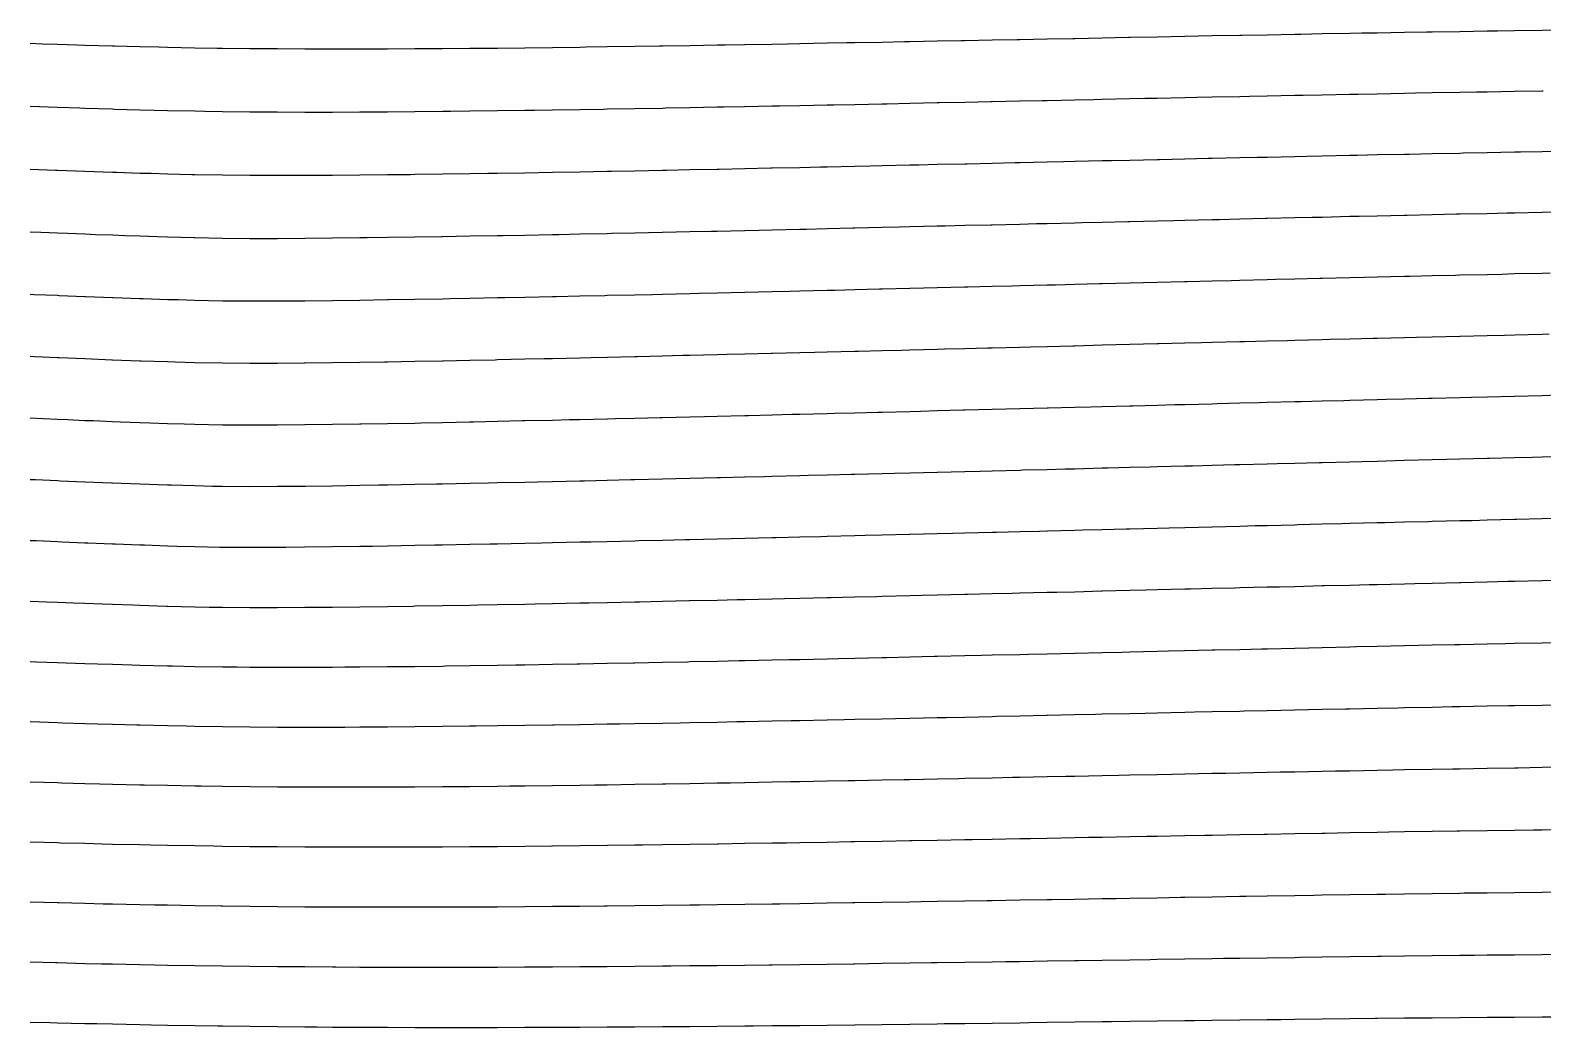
# Model space of a CAD drawing. Header units: metres. Extents: x 228 to 3387, y 40 to 163.
# Drawn here: x 1853.2 to 2027.1, y 45.4 to 160 of the extents above; entities that cross this region are included whole.
import ezdxf

# ---------------------------------------------------------------- set-up
doc = ezdxf.new("R2010")
doc.units = ezdxf.units.M
for name, color, linetype in [('Contour_Level_10', 7, 'Continuous'), ('Contour_Level_11', 7, 'Continuous'), ('Contour_Level_12', 7, 'Continuous'), ('Contour_Level_13', 7, 'Continuous'), ('Contour_Level_14', 7, 'Continuous'), ('Contour_Level_15', 7, 'Continuous'), ('Contour_Level_16', 7, 'Continuous'), ('Contour_Level_17', 7, 'Continuous'), ('Contour_Level_18', 7, 'Continuous'), ('Contour_Level_19', 7, 'Continuous'), ('Contour_Level_20', 7, 'Continuous'), ('Contour_Level_21', 7, 'Continuous'), ('Contour_Level_5', 7, 'Continuous'), ('Contour_Level_6', 7, 'Continuous'), ('Contour_Level_7', 7, 'Continuous'), ('Contour_Level_8', 7, 'Continuous'), ('Contour_Level_9', 7, 'Continuous')]:
    doc.layers.add(name, color=color, linetype=linetype)

msp = doc.modelspace()

# ---------------------------------------------------------------- linework, layer by layer
at = {"layer": 'Contour_Level_10'}
msp.add_lwpolyline([(2027.86, 125.08), (2027.04, 125.06), (2023.88, 124.98), (2022.71, 124.95), (2020.72, 124.91), (2017.63, 124.83), (2017.56, 124.83), (2014.4, 124.75), (2012.6, 124.71), (2011.23, 124.67), (2008.07, 124.6), (2007.62, 124.59), (2004.91, 124.52), (2002.66, 124.46), (2001.75, 124.44), (1998.59, 124.36), (1997.72, 124.34), (1995.42, 124.28), (1992.8, 124.22), (1992.26, 124.2), (1989.1, 124.12), (1987.88, 124.09), (1985.94, 124.04), (1982.96, 123.97), (1982.78, 123.97), (1979.62, 123.89), (1978.05, 123.85), (1976.45, 123.81), (1973.29, 123.73), (1973.13, 123.72), (1970.13, 123.65), (1968.21, 123.6), (1966.97, 123.57), (1963.81, 123.49), (1963.28, 123.48), (1960.65, 123.41), (1958.34, 123.35), (1957.48, 123.33), (1954.32, 123.25), (1953.38, 123.23), (1951.16, 123.18), (1948.41, 123.11), (1948, 123.1), (1944.84, 123.02), (1943.41, 122.98), (1941.67, 122.94), (1938.51, 122.87), (1938.38, 122.86), (1935.35, 122.79), (1933.31, 122.74), (1932.19, 122.71), (1929.03, 122.64), (1928.18, 122.62), (1925.87, 122.56), (1922.99, 122.49), (1922.7, 122.49), (1919.54, 122.41), (1917.7, 122.37), (1916.38, 122.34), (1913.22, 122.27), (1912.27, 122.25), (1910.06, 122.2), (1906.9, 122.13), (1906.64, 122.12), (1903.73, 122.06), (1900.66, 122), (1900.57, 122), (1897.41, 121.94), (1894.25, 121.88), (1893.94, 121.88), (1891.09, 121.83), (1887.92, 121.79), (1884.76, 121.75), (1884.67, 121.75), (1881.6, 121.73), (1878.44, 121.73), (1875.28, 121.75), (1875.27, 121.75), (1872.12, 121.81), (1869.84, 121.88), (1868.95, 121.9), (1865.93, 122), (1865.79, 122), (1862.63, 122.12), (1862.57, 122.12), (1859.47, 122.25), (1859.46, 122.25), (1856.52, 122.37), (1856.31, 122.38), (1853.69, 122.49), (1853.15, 122.52)], dxfattribs=at)
at = {"layer": 'Contour_Level_11'}
msp.add_lwpolyline([(2028.82, 118.06), (2027.04, 118.02), (2023.88, 117.94), (2023.83, 117.94), (2020.72, 117.86), (2018.9, 117.81), (2017.56, 117.78), (2014.4, 117.7), (2013.99, 117.69), (2011.23, 117.62), (2009.11, 117.57), (2008.07, 117.54), (2004.91, 117.46), (2004.24, 117.44), (2001.75, 117.38), (1999.38, 117.32), (1998.59, 117.3), (1995.42, 117.22), (1994.52, 117.2), (1992.26, 117.14), (1989.67, 117.08), (1989.1, 117.06), (1985.94, 116.98), (1984.82, 116.95), (1982.78, 116.9), (1979.97, 116.83), (1979.62, 116.82), (1976.45, 116.74), (1975.11, 116.71), (1973.29, 116.66), (1970.24, 116.58), (1970.13, 116.58), (1966.97, 116.5), (1965.36, 116.46), (1963.81, 116.42), (1960.65, 116.34), (1960.48, 116.34), (1957.48, 116.26), (1955.58, 116.21), (1954.32, 116.18), (1951.16, 116.1), (1950.66, 116.09), (1948, 116.02), (1945.72, 115.97), (1944.84, 115.95), (1941.67, 115.87), (1940.75, 115.84), (1938.51, 115.79), (1935.76, 115.72), (1935.35, 115.71), (1932.19, 115.63), (1930.72, 115.6), (1929.03, 115.56), (1925.87, 115.48), (1925.63, 115.47), (1922.7, 115.4), (1920.46, 115.35), (1919.54, 115.33), (1916.38, 115.26), (1915.19, 115.23), (1913.22, 115.18), (1910.06, 115.11), (1909.79, 115.11), (1906.9, 115.04), (1904.15, 114.98), (1903.73, 114.97), (1900.57, 114.91), (1898.11, 114.86), (1897.41, 114.84), (1894.25, 114.79), (1891.23, 114.74), (1891.09, 114.73), (1887.92, 114.69), (1884.76, 114.65), (1881.6, 114.62), (1878.44, 114.62), (1875.28, 114.64), (1872.12, 114.7), (1870.89, 114.74), (1868.95, 114.79), (1866.94, 114.86), (1865.79, 114.9), (1863.55, 114.98), (1862.63, 115.02), (1860.44, 115.11), (1859.47, 115.14), (1857.5, 115.23), (1856.31, 115.28), (1854.66, 115.35), (1853.15, 115.42)], dxfattribs=at)
at = {"layer": 'Contour_Level_12'}
msp.add_lwpolyline([(2030.2, 111.02), (2027.04, 110.95), (2025.95, 110.92), (2023.88, 110.87), (2020.99, 110.8), (2020.72, 110.79), (2017.56, 110.71), (2016.07, 110.67), (2014.4, 110.63), (2011.23, 110.55), (2011.17, 110.55), (2008.07, 110.47), (2006.29, 110.43), (2004.91, 110.39), (2001.75, 110.31), (2001.42, 110.3), (1998.59, 110.23), (1996.56, 110.18), (1995.42, 110.15), (1992.26, 110.07), (1991.7, 110.06), (1989.1, 109.99), (1986.84, 109.93), (1985.94, 109.91), (1982.78, 109.83), (1981.97, 109.81), (1979.62, 109.75), (1977.1, 109.69), (1976.45, 109.67), (1973.29, 109.59), (1972.22, 109.56), (1970.13, 109.51), (1967.33, 109.44), (1966.97, 109.43), (1963.81, 109.35), (1962.43, 109.32), (1960.65, 109.27), (1957.51, 109.2), (1957.48, 109.19), (1954.32, 109.12), (1952.57, 109.07), (1951.16, 109.04), (1948, 108.96), (1947.62, 108.95), (1944.84, 108.88), (1942.63, 108.83), (1941.67, 108.8), (1938.51, 108.72), (1937.61, 108.7), (1935.35, 108.65), (1932.54, 108.58), (1932.19, 108.57), (1929.03, 108.49), (1927.42, 108.46), (1925.87, 108.42), (1922.7, 108.34), (1922.23, 108.33), (1919.54, 108.27), (1916.93, 108.21), (1916.38, 108.2), (1913.22, 108.13), (1911.5, 108.09), (1910.06, 108.05), (1906.9, 107.99), (1905.86, 107.96), (1903.73, 107.92), (1900.57, 107.85), (1899.89, 107.84), (1897.41, 107.79), (1894.25, 107.73), (1893.28, 107.72), (1891.09, 107.68), (1887.92, 107.63), (1884.84, 107.59), (1884.76, 107.59), (1881.6, 107.57), (1878.44, 107.55), (1875.28, 107.57), (1874.15, 107.59), (1872.12, 107.64), (1869.39, 107.72), (1868.95, 107.73), (1865.79, 107.84), (1865.77, 107.84), (1862.63, 107.96), (1862.54, 107.96), (1859.51, 108.09), (1859.47, 108.09), (1856.61, 108.21), (1856.31, 108.22), (1853.79, 108.33), (1853.15, 108.36)], dxfattribs=at)
at = {"layer": 'Contour_Level_13'}
msp.add_lwpolyline([(2029.3, 103.9), (2027.04, 103.85), (2024.11, 103.78), (2023.88, 103.77), (2020.72, 103.7), (2019.01, 103.65), (2017.56, 103.62), (2014.4, 103.54), (2013.96, 103.53), (2011.23, 103.46), (2008.95, 103.41), (2008.07, 103.39), (2004.91, 103.31), (2003.97, 103.29), (2001.75, 103.23), (1999, 103.16), (1998.59, 103.15), (1995.42, 103.07), (1994.05, 103.04), (1992.26, 102.99), (1989.1, 102.92), (1989.1, 102.92), (1985.94, 102.84), (1984.15, 102.79), (1982.78, 102.76), (1979.62, 102.68), (1979.19, 102.67), (1976.45, 102.6), (1974.23, 102.55), (1973.29, 102.52), (1970.13, 102.44), (1969.26, 102.42), (1966.97, 102.37), (1964.28, 102.3), (1963.81, 102.29), (1960.65, 102.21), (1959.28, 102.18), (1957.48, 102.13), (1954.32, 102.06), (1954.25, 102.05), (1951.16, 101.98), (1949.19, 101.93), (1948, 101.9), (1944.84, 101.83), (1944.1, 101.81), (1941.67, 101.75), (1938.97, 101.68), (1938.51, 101.67), (1935.35, 101.6), (1933.77, 101.56), (1932.19, 101.52), (1929.03, 101.45), (1928.51, 101.44), (1925.87, 101.38), (1923.15, 101.32), (1922.7, 101.31), (1919.54, 101.23), (1917.66, 101.19), (1916.38, 101.16), (1913.22, 101.1), (1911.99, 101.07), (1910.06, 101.03), (1906.9, 100.96), (1906.06, 100.95), (1903.73, 100.9), (1900.57, 100.84), (1899.71, 100.82), (1897.41, 100.78), (1894.25, 100.73), (1892.54, 100.7), (1891.09, 100.68), (1887.92, 100.63), (1884.76, 100.6), (1882.57, 100.58), (1881.6, 100.57), (1878.44, 100.56), (1875.28, 100.57), (1874.99, 100.58), (1872.12, 100.64), (1870.05, 100.7), (1868.95, 100.73), (1866.3, 100.82), (1865.79, 100.84), (1862.95, 100.95), (1862.63, 100.96), (1859.81, 101.07), (1859.47, 101.08), (1856.81, 101.19), (1856.31, 101.21), (1853.9, 101.32), (1853.15, 101.35)], dxfattribs=at)
at = {"layer": 'Contour_Level_14'}
msp.add_lwpolyline([(2028.68, 96.76), (2027.04, 96.72), (2023.88, 96.65), (2023.11, 96.64), (2020.72, 96.58), (2017.7, 96.51), (2017.56, 96.51), (2014.4, 96.44), (2012.4, 96.39), (2011.23, 96.36), (2008.07, 96.29), (2007.17, 96.27), (2004.91, 96.21), (2001.99, 96.14), (2001.75, 96.14), (1998.59, 96.06), (1996.84, 96.02), (1995.42, 95.99), (1992.26, 95.91), (1991.71, 95.9), (1989.1, 95.84), (1986.59, 95.77), (1985.94, 95.76), (1982.78, 95.68), (1981.48, 95.65), (1979.62, 95.61), (1976.45, 95.53), (1976.37, 95.53), (1973.29, 95.45), (1971.25, 95.41), (1970.13, 95.38), (1966.97, 95.3), (1966.11, 95.28), (1963.81, 95.23), (1960.95, 95.16), (1960.65, 95.15), (1957.48, 95.08), (1955.76, 95.04), (1954.32, 95), (1951.16, 94.93), (1950.53, 94.91), (1948, 94.85), (1945.25, 94.79), (1944.84, 94.78), (1941.67, 94.71), (1939.9, 94.67), (1938.51, 94.63), (1935.35, 94.56), (1934.48, 94.54), (1932.19, 94.49), (1929.03, 94.42), (1928.95, 94.42), (1925.87, 94.35), (1923.28, 94.3), (1922.7, 94.29), (1919.54, 94.22), (1917.4, 94.17), (1916.38, 94.15), (1913.22, 94.09), (1911.25, 94.05), (1910.06, 94.03), (1906.9, 93.97), (1904.64, 93.93), (1903.73, 93.91), (1900.57, 93.86), (1897.41, 93.81), (1897.23, 93.8), (1894.25, 93.76), (1891.09, 93.72), (1887.92, 93.68), (1887.56, 93.68), (1884.76, 93.66), (1881.6, 93.64), (1878.44, 93.63), (1875.28, 93.65), (1873.77, 93.68), (1872.12, 93.72), (1868.95, 93.8), (1868.85, 93.8), (1865.79, 93.9), (1864.98, 93.93), (1862.63, 94.01), (1861.47, 94.05), (1859.47, 94.12), (1858.17, 94.17), (1856.31, 94.25), (1855.03, 94.3), (1853.15, 94.37)], dxfattribs=at)
at = {"layer": 'Contour_Level_15'}
msp.add_lwpolyline([(2029, 89.62), (2027.04, 89.58), (2023.88, 89.52), (2022.83, 89.5), (2020.72, 89.45), (2017.56, 89.39), (2016.95, 89.37), (2014.4, 89.32), (2011.26, 89.25), (2011.23, 89.25), (2008.07, 89.18), (2005.7, 89.13), (2004.91, 89.11), (2001.75, 89.04), (2000.23, 89), (1998.59, 88.97), (1995.42, 88.89), (1994.81, 88.88), (1992.26, 88.82), (1989.42, 88.76), (1989.1, 88.75), (1985.94, 88.68), (1984.06, 88.63), (1982.78, 88.6), (1979.62, 88.53), (1978.71, 88.51), (1976.45, 88.46), (1973.36, 88.39), (1973.29, 88.39), (1970.13, 88.31), (1967.99, 88.26), (1966.97, 88.24), (1963.81, 88.17), (1962.59, 88.14), (1960.65, 88.1), (1957.48, 88.03), (1957.16, 88.02), (1954.32, 87.95), (1951.68, 87.89), (1951.16, 87.88), (1948, 87.81), (1946.12, 87.77), (1944.84, 87.74), (1941.67, 87.67), (1940.47, 87.65), (1938.51, 87.61), (1935.35, 87.54), (1934.7, 87.53), (1932.19, 87.47), (1929.03, 87.41), (1928.76, 87.4), (1925.87, 87.34), (1922.7, 87.28), (1922.6, 87.28), (1919.54, 87.22), (1916.38, 87.16), (1916.08, 87.16), (1913.22, 87.1), (1910.06, 87.05), (1909.02, 87.03), (1906.9, 87), (1903.73, 86.95), (1900.93, 86.91), (1900.57, 86.9), (1897.41, 86.86), (1894.25, 86.83), (1891.09, 86.8), (1889.34, 86.79), (1887.92, 86.78), (1884.76, 86.76), (1881.6, 86.76), (1878.44, 86.77), (1876.97, 86.79), (1875.28, 86.8), (1872.12, 86.85), (1869.52, 86.91), (1868.95, 86.92), (1865.79, 87.01), (1864.87, 87.03), (1862.63, 87.1), (1860.91, 87.16), (1859.47, 87.2), (1857.3, 87.28), (1856.31, 87.31), (1853.91, 87.4), (1853.15, 87.43)], dxfattribs=at)
at = {"layer": 'Contour_Level_16'}
msp.add_lwpolyline([(2030.2, 82.48), (2027.04, 82.42), (2023.88, 82.37), (2023.21, 82.35), (2020.72, 82.31), (2017.56, 82.25), (2016.67, 82.23), (2014.4, 82.19), (2011.23, 82.12), (2010.45, 82.11), (2008.07, 82.06), (2004.91, 81.99), (2004.44, 81.98), (2001.75, 81.93), (1998.59, 81.86), (1998.57, 81.86), (1995.42, 81.8), (1992.79, 81.74), (1992.26, 81.73), (1989.1, 81.66), (1987.07, 81.62), (1985.94, 81.59), (1982.78, 81.52), (1981.38, 81.49), (1979.62, 81.45), (1976.45, 81.39), (1975.7, 81.37), (1973.29, 81.32), (1970.13, 81.25), (1970.01, 81.25), (1966.97, 81.18), (1964.3, 81.12), (1963.81, 81.11), (1960.65, 81.04), (1958.53, 81), (1957.48, 80.98), (1954.32, 80.91), (1952.7, 80.88), (1951.16, 80.84), (1948, 80.78), (1946.77, 80.75), (1944.84, 80.71), (1941.67, 80.65), (1940.7, 80.63), (1938.51, 80.59), (1935.35, 80.53), (1934.44, 80.51), (1932.19, 80.46), (1929.03, 80.4), (1927.91, 80.38), (1925.87, 80.35), (1922.7, 80.29), (1920.97, 80.26), (1919.54, 80.24), (1916.38, 80.18), (1913.38, 80.14), (1913.22, 80.14), (1910.06, 80.09), (1906.9, 80.05), (1904.43, 80.02), (1903.73, 80.01), (1900.57, 79.97), (1897.41, 79.94), (1894.25, 79.92), (1891.09, 79.9), (1889.34, 79.89), (1887.92, 79.89), (1884.76, 79.89), (1882.51, 79.89), (1881.6, 79.89), (1878.44, 79.92), (1875.28, 79.95), (1872.12, 80), (1871.12, 80.02), (1868.95, 80.06), (1865.79, 80.13), (1865.43, 80.14), (1862.63, 80.21), (1860.92, 80.26), (1859.47, 80.3), (1856.9, 80.38), (1856.31, 80.4), (1853.21, 80.51), (1853.15, 80.51)], dxfattribs=at)
at = {"layer": 'Contour_Level_17'}
msp.add_lwpolyline([(2030.2, 75.3), (2027.04, 75.26), (2024.26, 75.21), (2023.88, 75.21), (2020.72, 75.16), (2017.56, 75.1), (2016.79, 75.09), (2014.4, 75.05), (2011.23, 74.99), (2009.87, 74.97), (2008.07, 74.93), (2004.91, 74.87), (2003.28, 74.84), (2001.75, 74.81), (1998.59, 74.75), (1996.9, 74.72), (1995.42, 74.69), (1992.26, 74.63), (1990.66, 74.6), (1989.1, 74.57), (1985.94, 74.5), (1984.5, 74.47), (1982.78, 74.44), (1979.62, 74.38), (1978.38, 74.35), (1976.45, 74.31), (1973.29, 74.25), (1972.27, 74.23), (1970.13, 74.19), (1966.97, 74.12), (1966.14, 74.11), (1963.81, 74.06), (1960.65, 74), (1959.95, 73.98), (1957.48, 73.93), (1954.32, 73.87), (1953.66, 73.86), (1951.16, 73.81), (1948, 73.75), (1947.23, 73.74), (1944.84, 73.69), (1941.67, 73.63), (1940.6, 73.61), (1938.51, 73.57), (1935.35, 73.52), (1933.66, 73.49), (1932.19, 73.46), (1929.03, 73.41), (1926.28, 73.37), (1925.87, 73.36), (1922.7, 73.31), (1919.54, 73.26), (1918.1, 73.24), (1916.38, 73.22), (1913.22, 73.18), (1910.06, 73.14), (1908.33, 73.12), (1906.9, 73.1), (1903.73, 73.07), (1900.57, 73.05), (1897.41, 73.03), (1894.25, 73.01), (1891.09, 73), (1887.92, 73), (1884.76, 73.01), (1881.6, 73.02), (1878.44, 73.05), (1875.28, 73.08), (1872.85, 73.12), (1872.12, 73.13), (1868.95, 73.19), (1866.26, 73.24), (1865.79, 73.25), (1862.63, 73.33), (1861.18, 73.37), (1859.47, 73.41), (1856.76, 73.49), (1856.31, 73.5), (1853.15, 73.6)], dxfattribs=at)
at = {"layer": 'Contour_Level_18'}
msp.add_lwpolyline([(2030.2, 68.12), (2027.04, 68.08), (2026.1, 68.07), (2023.88, 68.04), (2020.72, 68), (2017.56, 67.95), (2017.26, 67.95), (2014.4, 67.91), (2011.23, 67.86), (2009.42, 67.83), (2008.07, 67.8), (2004.91, 67.75), (2002.09, 67.7), (2001.75, 67.7), (1998.59, 67.64), (1995.42, 67.59), (1995.09, 67.58), (1992.26, 67.53), (1989.1, 67.47), (1988.27, 67.46), (1985.94, 67.41), (1982.78, 67.36), (1981.56, 67.33), (1979.62, 67.3), (1976.45, 67.24), (1974.89, 67.21), (1973.29, 67.18), (1970.13, 67.12), (1968.22, 67.09), (1966.97, 67.06), (1963.81, 67.01), (1961.48, 66.96), (1960.65, 66.95), (1957.48, 66.89), (1954.61, 66.84), (1954.32, 66.84), (1951.16, 66.78), (1948, 66.73), (1947.55, 66.72), (1944.84, 66.67), (1941.67, 66.62), (1940.16, 66.59), (1938.51, 66.57), (1935.35, 66.52), (1932.31, 66.47), (1932.19, 66.47), (1929.03, 66.42), (1925.87, 66.38), (1923.59, 66.35), (1922.7, 66.34), (1919.54, 66.3), (1916.38, 66.26), (1913.22, 66.23), (1913.16, 66.23), (1910.06, 66.2), (1906.9, 66.17), (1903.73, 66.15), (1900.57, 66.13), (1897.41, 66.11), (1894.25, 66.11), (1891.09, 66.11), (1887.92, 66.11), (1884.76, 66.12), (1881.6, 66.15), (1878.44, 66.17), (1875.28, 66.21), (1874.29, 66.23), (1872.12, 66.26), (1868.95, 66.31), (1867.02, 66.35), (1865.79, 66.37), (1862.63, 66.44), (1861.44, 66.47), (1859.47, 66.52), (1856.66, 66.59), (1856.31, 66.6), (1853.15, 66.69)], dxfattribs=at)
at = {"layer": 'Contour_Level_19'}
msp.add_lwpolyline([(2028.99, 60.93), (2027.04, 60.91), (2023.88, 60.88), (2020.72, 60.84), (2018.09, 60.81), (2017.56, 60.8), (2014.4, 60.76), (2011.23, 60.72), (2009.02, 60.68), (2008.07, 60.67), (2004.91, 60.62), (2001.75, 60.58), (2000.78, 60.56), (1998.59, 60.53), (1995.42, 60.48), (1992.99, 60.44), (1992.26, 60.43), (1989.1, 60.38), (1985.94, 60.32), (1985.45, 60.32), (1982.78, 60.27), (1979.62, 60.22), (1978.05, 60.19), (1976.45, 60.17), (1973.29, 60.11), (1970.67, 60.07), (1970.13, 60.06), (1966.97, 60.01), (1963.81, 59.96), (1963.23, 59.95), (1960.65, 59.9), (1957.48, 59.85), (1955.63, 59.82), (1954.32, 59.8), (1951.16, 59.75), (1948, 59.7), (1947.74, 59.7), (1944.84, 59.66), (1941.67, 59.61), (1939.37, 59.58), (1938.51, 59.56), (1935.35, 59.52), (1932.19, 59.48), (1930.16, 59.45), (1929.03, 59.44), (1925.87, 59.4), (1922.7, 59.37), (1919.54, 59.33), (1919.22, 59.33), (1916.38, 59.3), (1913.22, 59.28), (1910.06, 59.25), (1906.9, 59.23), (1903.73, 59.22), (1900.57, 59.21), (1900.35, 59.21), (1897.41, 59.2), (1894.25, 59.2), (1891.09, 59.21), (1890.68, 59.21), (1887.92, 59.22), (1884.76, 59.23), (1881.6, 59.26), (1878.44, 59.29), (1875.28, 59.33), (1875.09, 59.33), (1872.12, 59.37), (1868.95, 59.43), (1867.47, 59.45), (1865.79, 59.49), (1862.63, 59.55), (1861.55, 59.58), (1859.47, 59.62), (1856.47, 59.7), (1856.31, 59.7), (1853.15, 59.79)], dxfattribs=at)
at = {"layer": 'Contour_Level_20'}
msp.add_lwpolyline([(2030.2, 53.77), (2027.04, 53.74), (2023.88, 53.71), (2020.72, 53.68), (2019.27, 53.67), (2017.56, 53.65), (2014.4, 53.61), (2011.23, 53.58), (2008.54, 53.54), (2008.07, 53.54), (2004.91, 53.5), (2001.75, 53.46), (1999.15, 53.42), (1998.59, 53.41), (1995.42, 53.37), (1992.26, 53.32), (1990.4, 53.3), (1989.1, 53.28), (1985.94, 53.23), (1982.78, 53.19), (1981.97, 53.17), (1979.62, 53.14), (1976.45, 53.09), (1973.68, 53.05), (1973.29, 53.05), (1970.13, 53), (1966.97, 52.95), (1965.34, 52.93), (1963.81, 52.91), (1960.65, 52.86), (1957.48, 52.81), (1956.81, 52.8), (1954.32, 52.77), (1951.16, 52.73), (1948, 52.68), (1947.87, 52.68), (1944.84, 52.64), (1941.67, 52.6), (1938.51, 52.56), (1938.15, 52.56), (1935.35, 52.53), (1932.19, 52.49), (1929.03, 52.46), (1926.85, 52.44), (1925.87, 52.43), (1922.7, 52.4), (1919.54, 52.37), (1916.38, 52.35), (1913.22, 52.33), (1910.31, 52.31), (1910.06, 52.31), (1906.9, 52.3), (1903.73, 52.29), (1900.57, 52.28), (1897.41, 52.28), (1894.25, 52.29), (1891.09, 52.3), (1888.33, 52.31), (1887.92, 52.31), (1884.76, 52.34), (1881.6, 52.36), (1878.44, 52.4), (1875.28, 52.43), (1875.23, 52.44), (1872.12, 52.48), (1868.95, 52.53), (1867.51, 52.56), (1865.79, 52.59), (1862.63, 52.65), (1861.37, 52.68), (1859.47, 52.72), (1856.31, 52.8), (1856.08, 52.8), (1853.15, 52.88)], dxfattribs=at)
at = {"layer": 'Contour_Level_21'}
msp.add_lwpolyline([(2030.2, 46.59), (2027.04, 46.57), (2023.88, 46.55), (2020.82, 46.53), (2020.72, 46.52), (2017.56, 46.5), (2014.4, 46.47), (2011.23, 46.44), (2008.07, 46.4), (2007.84, 46.4), (2004.91, 46.37), (2001.75, 46.33), (1998.59, 46.3), (1997.02, 46.28), (1995.42, 46.26), (1992.26, 46.22), (1989.1, 46.18), (1987.07, 46.16), (1985.94, 46.14), (1982.78, 46.1), (1979.62, 46.06), (1977.51, 46.03), (1976.45, 46.02), (1973.29, 45.98), (1970.13, 45.94), (1968.01, 45.91), (1966.97, 45.9), (1963.81, 45.86), (1960.65, 45.82), (1958.28, 45.79), (1957.48, 45.78), (1954.32, 45.74), (1951.16, 45.7), (1948, 45.66), (1947.97, 45.66), (1944.84, 45.63), (1941.67, 45.59), (1938.51, 45.56), (1936.34, 45.54), (1935.35, 45.53), (1932.19, 45.5), (1929.03, 45.47), (1925.87, 45.45), (1922.7, 45.43), (1921.12, 45.42), (1919.54, 45.41), (1916.38, 45.39), (1913.22, 45.38), (1910.06, 45.37), (1906.9, 45.36), (1903.73, 45.36), (1900.57, 45.36), (1897.41, 45.36), (1894.25, 45.37), (1891.09, 45.38), (1887.92, 45.4), (1886.17, 45.42), (1884.76, 45.43), (1881.6, 45.46), (1878.44, 45.49), (1875.28, 45.53), (1874.75, 45.54), (1872.12, 45.58), (1868.95, 45.63), (1867.08, 45.66), (1865.79, 45.69), (1862.63, 45.75), (1860.85, 45.79), (1859.47, 45.82), (1856.31, 45.89), (1855.44, 45.91), (1853.15, 45.97)], dxfattribs=at)
at = {"layer": 'Contour_Level_5'}
msp.add_lwpolyline([(2030.2, 160.03), (2027.04, 159.99), (2023.88, 159.95), (2021.91, 159.92), (2020.72, 159.91), (2017.56, 159.86), (2014.4, 159.81), (2013.74, 159.8), (2011.23, 159.76), (2008.07, 159.71), (2006.3, 159.68), (2004.91, 159.65), (2001.75, 159.6), (1999.28, 159.55), (1998.59, 159.54), (1995.42, 159.48), (1992.52, 159.43), (1992.26, 159.42), (1989.1, 159.37), (1985.94, 159.31), (1985.94, 159.31), (1982.78, 159.25), (1979.62, 159.19), (1979.47, 159.18), (1976.45, 159.13), (1973.29, 159.06), (1973.06, 159.06), (1970.13, 159), (1966.97, 158.94), (1966.66, 158.94), (1963.81, 158.88), (1960.65, 158.82), (1960.23, 158.81), (1957.48, 158.76), (1954.32, 158.7), (1953.72, 158.69), (1951.16, 158.64), (1948, 158.58), (1947.1, 158.57), (1944.84, 158.53), (1941.67, 158.47), (1940.27, 158.44), (1938.51, 158.41), (1935.35, 158.36), (1933.15, 158.32), (1932.19, 158.31), (1929.03, 158.25), (1925.87, 158.2), (1925.56, 158.2), (1922.7, 158.15), (1919.54, 158.11), (1917.12, 158.08), (1916.38, 158.06), (1913.22, 158.02), (1910.06, 157.99), (1906.91, 157.95), (1906.9, 157.95), (1903.73, 157.92), (1900.57, 157.9), (1897.41, 157.88), (1894.25, 157.86), (1891.09, 157.85), (1887.92, 157.85), (1884.76, 157.86), (1881.6, 157.88), (1878.44, 157.9), (1875.28, 157.94), (1874.68, 157.95), (1872.12, 157.99), (1868.95, 158.05), (1867.98, 158.08), (1865.79, 158.12), (1862.88, 158.2), (1862.63, 158.2), (1859.47, 158.29), (1858.53, 158.32), (1856.31, 158.39), (1854.58, 158.44), (1853.15, 158.49)], dxfattribs=at)
at = {"layer": 'Contour_Level_6'}
msp.add_lwpolyline([(2027.17, 153.03), (2027.04, 153.03), (2023.88, 152.98), (2020.72, 152.92), (2019.49, 152.9), (2017.56, 152.87), (2014.4, 152.82), (2012.49, 152.78), (2011.23, 152.76), (2008.07, 152.7), (2005.89, 152.66), (2004.91, 152.64), (2001.75, 152.58), (1999.55, 152.53), (1998.59, 152.52), (1995.42, 152.45), (1993.38, 152.41), (1992.26, 152.39), (1989.1, 152.32), (1987.34, 152.29), (1985.94, 152.26), (1982.78, 152.19), (1981.37, 152.17), (1979.62, 152.13), (1976.45, 152.06), (1975.44, 152.04), (1973.29, 152), (1970.13, 151.93), (1969.54, 151.92), (1966.97, 151.87), (1963.81, 151.8), (1963.63, 151.8), (1960.65, 151.73), (1957.69, 151.67), (1957.48, 151.67), (1954.32, 151.6), (1951.69, 151.55), (1951.16, 151.54), (1948, 151.47), (1945.59, 151.43), (1944.84, 151.41), (1941.67, 151.35), (1939.37, 151.3), (1938.51, 151.29), (1935.35, 151.23), (1932.95, 151.18), (1932.19, 151.17), (1929.03, 151.11), (1926.24, 151.06), (1925.87, 151.05), (1922.7, 150.99), (1919.54, 150.94), (1919.09, 150.93), (1916.38, 150.89), (1913.22, 150.84), (1911.16, 150.81), (1910.06, 150.79), (1906.9, 150.75), (1903.73, 150.71), (1901.54, 150.69), (1900.57, 150.68), (1897.41, 150.65), (1894.25, 150.62), (1891.09, 150.6), (1887.92, 150.59), (1884.76, 150.59), (1881.6, 150.6), (1878.44, 150.62), (1875.28, 150.65), (1873.27, 150.69), (1872.12, 150.71), (1868.95, 150.77), (1867.42, 150.81), (1865.79, 150.85), (1862.86, 150.93), (1862.63, 150.94), (1859.47, 151.04), (1858.89, 151.06), (1856.31, 151.14), (1855.23, 151.18), (1853.15, 151.25)], dxfattribs=at)
at = {"layer": 'Contour_Level_7'}
msp.add_lwpolyline([(2030.2, 146.11), (2027.04, 146.05), (2024.54, 146.01), (2023.88, 146), (2020.72, 145.94), (2017.97, 145.89), (2017.56, 145.88), (2014.4, 145.82), (2011.76, 145.76), (2011.23, 145.75), (2008.07, 145.69), (2005.79, 145.64), (2004.91, 145.62), (2001.75, 145.55), (1999.97, 145.52), (1998.59, 145.49), (1995.42, 145.42), (1994.26, 145.39), (1992.26, 145.35), (1989.1, 145.28), (1988.63, 145.27), (1985.94, 145.21), (1983.06, 145.15), (1982.78, 145.14), (1979.62, 145.07), (1977.52, 145.02), (1976.45, 145), (1973.29, 144.93), (1971.99, 144.9), (1970.13, 144.86), (1966.97, 144.79), (1966.46, 144.78), (1963.81, 144.72), (1960.93, 144.65), (1960.65, 144.65), (1957.48, 144.58), (1955.36, 144.53), (1954.32, 144.51), (1951.16, 144.44), (1949.75, 144.41), (1948, 144.37), (1944.84, 144.3), (1944.07, 144.29), (1941.67, 144.23), (1938.51, 144.17), (1938.3, 144.16), (1935.35, 144.1), (1932.4, 144.04), (1932.19, 144.03), (1929.03, 143.97), (1926.32, 143.92), (1925.87, 143.91), (1922.7, 143.84), (1919.99, 143.79), (1919.54, 143.78), (1916.38, 143.73), (1913.25, 143.67), (1913.22, 143.67), (1910.06, 143.61), (1906.9, 143.56), (1905.81, 143.55), (1903.73, 143.51), (1900.57, 143.47), (1897.41, 143.43), (1896.9, 143.42), (1894.25, 143.39), (1891.09, 143.36), (1887.92, 143.34), (1884.76, 143.32), (1881.6, 143.32), (1878.44, 143.33), (1875.28, 143.36), (1872.12, 143.41), (1871.75, 143.42), (1868.95, 143.49), (1867.09, 143.55), (1865.79, 143.58), (1863.1, 143.67), (1862.63, 143.68), (1859.47, 143.79), (1859.47, 143.79), (1856.31, 143.91), (1856.09, 143.92), (1853.15, 144.03)], dxfattribs=at)
at = {"layer": 'Contour_Level_8'}
msp.add_lwpolyline([(2029.19, 139.11), (2027.04, 139.07), (2023.88, 139.01), (2023.04, 138.99), (2020.72, 138.94), (2017.56, 138.88), (2017.19, 138.87), (2014.4, 138.81), (2011.53, 138.74), (2011.23, 138.74), (2008.07, 138.67), (2006.02, 138.62), (2004.91, 138.6), (2001.75, 138.52), (2000.59, 138.5), (1998.59, 138.45), (1995.42, 138.38), (1995.23, 138.38), (1992.26, 138.31), (1989.93, 138.25), (1989.1, 138.23), (1985.94, 138.16), (1984.65, 138.13), (1982.78, 138.09), (1979.62, 138.01), (1979.4, 138.01), (1976.45, 137.94), (1974.15, 137.88), (1973.29, 137.86), (1970.13, 137.79), (1968.91, 137.76), (1966.97, 137.71), (1963.81, 137.64), (1963.66, 137.64), (1960.65, 137.57), (1958.4, 137.51), (1957.48, 137.49), (1954.32, 137.42), (1953.11, 137.39), (1951.16, 137.35), (1948, 137.27), (1947.79, 137.27), (1944.84, 137.2), (1942.42, 137.14), (1941.67, 137.13), (1938.51, 137.06), (1936.99, 137.02), (1935.35, 136.98), (1932.19, 136.91), (1931.47, 136.9), (1929.03, 136.84), (1925.87, 136.78), (1925.83, 136.77), (1922.7, 136.71), (1920.02, 136.65), (1919.54, 136.64), (1916.38, 136.58), (1913.98, 136.53), (1913.22, 136.51), (1910.06, 136.45), (1907.56, 136.41), (1906.9, 136.39), (1903.73, 136.34), (1900.57, 136.28), (1900.5, 136.28), (1897.41, 136.23), (1894.25, 136.19), (1891.91, 136.16), (1891.09, 136.15), (1887.92, 136.12), (1884.76, 136.09), (1881.6, 136.07), (1878.44, 136.07), (1875.28, 136.09), (1872.12, 136.16), (1872.03, 136.16), (1868.95, 136.24), (1867.78, 136.28), (1865.79, 136.35), (1864.07, 136.41), (1862.63, 136.46), (1860.67, 136.53), (1859.47, 136.57), (1857.46, 136.65), (1856.31, 136.7), (1854.38, 136.77), (1853.15, 136.83)], dxfattribs=at)
at = {"layer": 'Contour_Level_9'}
msp.add_lwpolyline([(2027.98, 132.1), (2027.04, 132.08), (2023.88, 132.01), (2022.45, 131.97), (2020.72, 131.93), (2017.56, 131.86), (2017.07, 131.85), (2014.4, 131.79), (2011.81, 131.73), (2011.23, 131.71), (2008.07, 131.64), (2006.61, 131.6), (2004.91, 131.56), (2001.75, 131.49), (2001.47, 131.48), (1998.59, 131.41), (1996.37, 131.36), (1995.42, 131.33), (1992.26, 131.26), (1991.29, 131.23), (1989.1, 131.18), (1986.23, 131.11), (1985.94, 131.1), (1982.78, 131.03), (1981.18, 130.99), (1979.62, 130.95), (1976.45, 130.87), (1976.14, 130.86), (1973.29, 130.8), (1971.1, 130.74), (1970.13, 130.72), (1966.97, 130.64), (1966.05, 130.62), (1963.81, 130.56), (1961, 130.5), (1960.65, 130.49), (1957.48, 130.41), (1955.93, 130.37), (1954.32, 130.33), (1951.16, 130.26), (1950.84, 130.25), (1948, 130.18), (1945.72, 130.13), (1944.84, 130.11), (1941.67, 130.03), (1940.56, 130), (1938.51, 129.95), (1935.36, 129.88), (1935.35, 129.88), (1932.19, 129.81), (1930.09, 129.76), (1929.03, 129.73), (1925.87, 129.66), (1924.74, 129.63), (1922.7, 129.59), (1919.54, 129.52), (1919.27, 129.51), (1916.38, 129.45), (1913.64, 129.39), (1913.22, 129.38), (1910.06, 129.31), (1907.75, 129.26), (1906.9, 129.25), (1903.73, 129.18), (1901.45, 129.14), (1900.57, 129.12), (1897.41, 129.07), (1894.33, 129.02), (1894.25, 129.02), (1891.09, 128.97), (1887.92, 128.93), (1884.76, 128.9), (1883.76, 128.89), (1881.6, 128.88), (1878.44, 128.88), (1876.58, 128.89), (1875.28, 128.9), (1872.12, 128.97), (1870.2, 129.02), (1868.95, 129.05), (1866.18, 129.14), (1865.79, 129.15), (1862.71, 129.26), (1862.63, 129.27), (1859.52, 129.39), (1859.47, 129.39), (1856.5, 129.51), (1856.31, 129.52), (1853.59, 129.63), (1853.15, 129.65)], dxfattribs=at)

doc.saveas('drawing.dxf')
